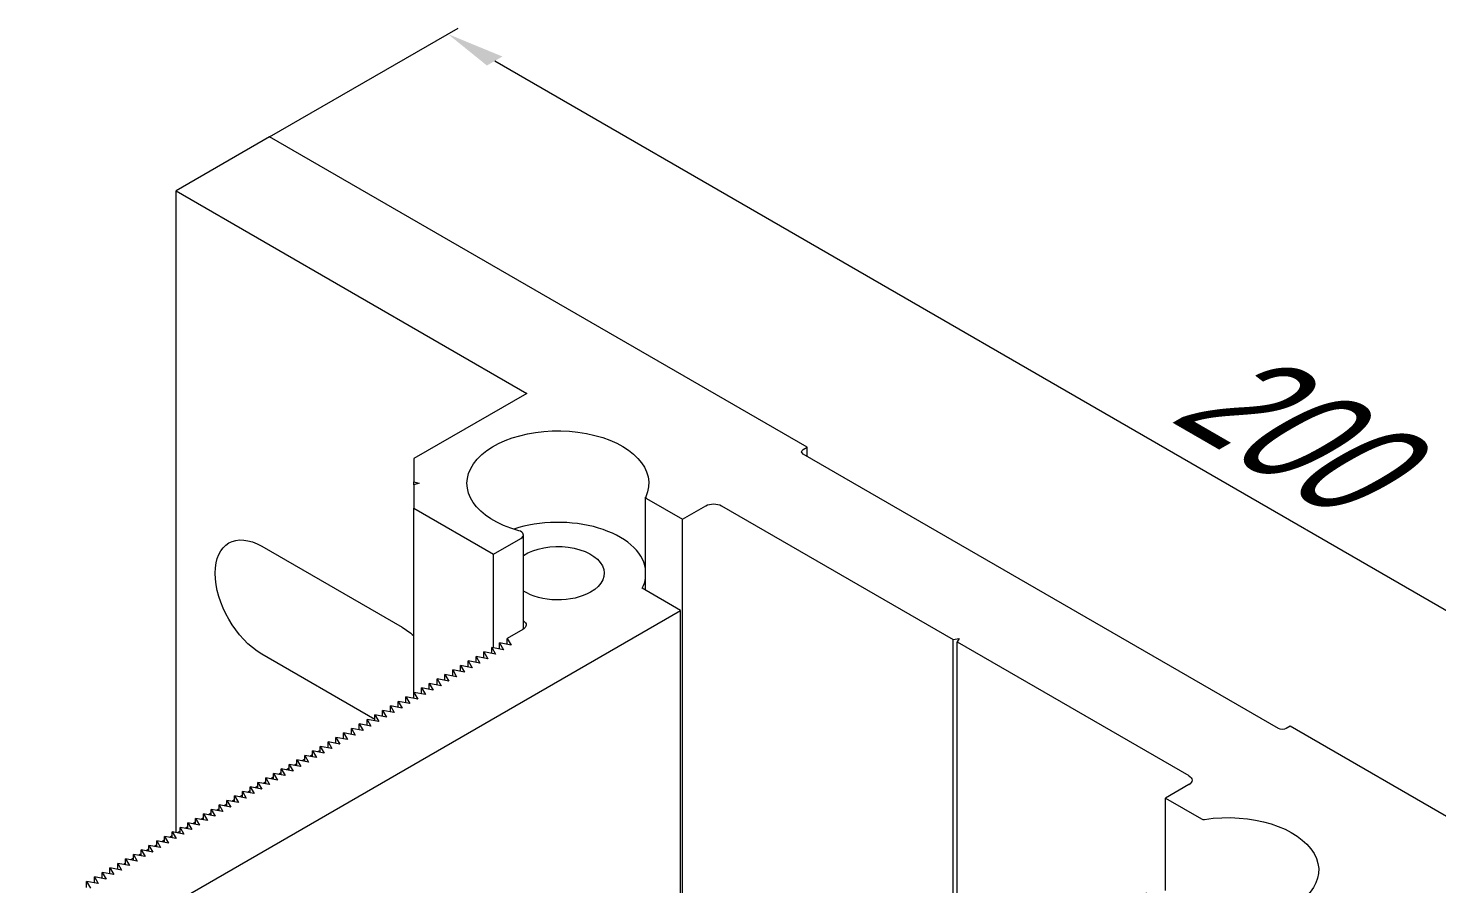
# Model space of a CAD drawing. Extents: x -37 to 4620, y -49 to 348.
# Drawn here: x 1774.02 to 1797.04, y 207.06 to 221.04 of the extents above; entities that cross this region are included whole.
import ezdxf

# ---------------------------------------------------------------- set-up
doc = ezdxf.new("R2010")
doc.units = 0
doc.header["$LTSCALE"] = 5
doc.layers.add('4', color=160, linetype='CONTINUOUS', lineweight=18)
doc.layers.add('PV-B74D0', color=7, linetype='CONTINUOUS', lineweight=15)
doc.styles.add('14', font='RUSS.SHX', dxfattribs={"width": 0.7, "height": 14})

msp = doc.modelspace()

# ---------------------------------------------------------------- linework, layer by layer
at = {"layer": '4', "extrusion": (-1.2e-15, 0.816497, 0.57735)}
for p, q in [((1777.966, 219.266, -231.299), (1781.045, 221.043, -233.813)), ((1781.643, 220.507, -233.054), (1805.572, 206.692, -213.516))]:
    msp.add_line(p, q, dxfattribs=at)
msp.add_solid([(-1781.77, -317.725, 45.489), (-1781.516, -317.47, 45.489), (-1780.879, -318.361, 45.489)], dxfattribs=at)
at = {"layer": 'PV-B74D0', "extrusion": (-1.2e-15, 0.816497, 0.57735)}
for p, q in [((1777.966, 219.266, 24.831), (1776.439, 218.384, 24.831)), ((1786.749, 214.195, 24.831), (1777.966, 219.266, 24.831)), ((1776.439, 207.9, 24.831), (1776.439, 218.384, 24.831)), ((1776.439, 218.384, 24.831), (1782.166, 215.077, 24.831)), ((1782.166, 215.077, 24.831), (1780.321, 214.012, 24.831)), ((1786.685, 214.159, 24.831), (1786.749, 214.195, 24.831)), ((1794.449, 209.602, 24.831), (1786.685, 214.085, 24.831)), ((1786.749, 214.048, 24.831), (1786.749, 214.195, 24.831)), ((1780.321, 214.012, 24.831), (1780.321, 213.633, 24.831)), ((1780.321, 213.581, 24.831), (1780.321, 213.633, 24.831)), ((1780.321, 213.633, 24.831), (1780.411, 213.607, 24.831)), ((1780.411, 213.607, 24.831), (1780.321, 213.581, 24.831)), ((1780.321, 213.581, 24.831), (1780.321, 213.203, 24.831)), ((1784.109, 211.861, 24.831), (1784.109, 213.38, 24.831)), ((1780.321, 210.19, 24.831), (1780.321, 213.203, 24.831)), ((1780.321, 213.203, 24.831), (1781.626, 212.45, 24.831)), ((1784.125, 213.358, 24.831), (1784.712, 213.02, 24.831)), ((1784.712, 213.02, 24.831), (1785.094, 213.24, 24.831)), ((1785.348, 213.24, 24.831), (1789.135, 211.054, 24.831)), ((1784.712, 202.438, 24.831), (1784.712, 213.02, 24.831)), ((1781.626, 212.45, 24.831), (1782.073, 212.708, 24.831)), ((1782.112, 211.225, 24.831), (1782.112, 212.763, 24.831)), ((1777.839, 212.579, 24.831), (1780.13, 211.256, 24.831)), ((1781.626, 210.919, 24.831), (1781.626, 212.45, 24.831)), ((1784.68, 211.531, 24.831), (1784.052, 211.894, 24.831)), ((1774.021, 205.377, 24.831), (1784.68, 211.531, 24.831)), ((1784.68, 202.713, 24.831), (1784.68, 211.531, 24.831)), ((1782.105, 211.22, 24.831), (1781.848, 211.072, 24.831)), ((1781.848, 210.974, 24.831), (1781.848, 211.072, 24.831)), ((1781.848, 211.072, 24.831), (1781.912, 210.962, 24.831)), ((1789.135, 211.054, 24.831), (1789.23, 211.072, 24.831)), ((1789.23, 211.072, 24.831), (1789.199, 211.017, 24.831)), ((1781.466, 210.754, 24.831), (1781.466, 210.852, 24.831)), ((1781.657, 210.815, 24.831), (1781.466, 210.852, 24.831)), ((1781.466, 210.852, 24.831), (1781.53, 210.741, 24.831)), ((1781.594, 210.827, 24.831), (1781.594, 210.925, 24.831)), ((1781.785, 210.888, 24.831), (1781.594, 210.925, 24.831)), ((1781.594, 210.925, 24.831), (1781.657, 210.815, 24.831)), ((1781.721, 210.901, 24.831), (1781.721, 210.999, 24.831)), ((1781.912, 210.962, 24.831), (1781.721, 210.999, 24.831)), ((1781.721, 210.999, 24.831), (1781.785, 210.888, 24.831)), ((1789.135, 204.991, 24.831), (1789.135, 211.054, 24.831)), ((1789.199, 211.017, 24.831), (1792.985, 208.831, 24.831)), ((1789.199, 205.028, 24.831), (1789.199, 211.017, 24.831)), ((1779.685, 209.749, 24.831), (1777.839, 210.815, 24.831)), ((1781.085, 210.533, 24.831), (1781.085, 210.631, 24.831)), ((1781.276, 210.595, 24.831), (1781.085, 210.631, 24.831)), ((1781.085, 210.631, 24.831), (1781.148, 210.521, 24.831)), ((1781.212, 210.607, 24.831), (1781.212, 210.705, 24.831)), ((1781.403, 210.668, 24.831), (1781.212, 210.705, 24.831)), ((1781.212, 210.705, 24.831), (1781.276, 210.595, 24.831)), ((1781.339, 210.68, 24.831), (1781.339, 210.778, 24.831)), ((1781.53, 210.741, 24.831), (1781.339, 210.778, 24.831)), ((1781.339, 210.778, 24.831), (1781.403, 210.668, 24.831)), ((1780.703, 210.313, 24.831), (1780.703, 210.411, 24.831)), ((1780.894, 210.374, 24.831), (1780.703, 210.411, 24.831)), ((1780.703, 210.411, 24.831), (1780.766, 210.301, 24.831)), ((1780.83, 210.386, 24.831), (1780.83, 210.484, 24.831)), ((1781.021, 210.448, 24.831), (1780.83, 210.484, 24.831)), ((1780.83, 210.484, 24.831), (1780.894, 210.374, 24.831)), ((1780.957, 210.46, 24.831), (1780.957, 210.558, 24.831)), ((1781.148, 210.521, 24.831), (1780.957, 210.558, 24.831)), ((1780.957, 210.558, 24.831), (1781.021, 210.448, 24.831)), ((1780.321, 210.092, 24.831), (1780.321, 210.19, 24.831)), ((1780.512, 210.154, 24.831), (1780.321, 210.19, 24.831)), ((1780.321, 210.19, 24.831), (1780.385, 210.08, 24.831)), ((1780.448, 210.166, 24.831), (1780.448, 210.264, 24.831)), ((1780.639, 210.227, 24.831), (1780.448, 210.264, 24.831)), ((1780.448, 210.264, 24.831), (1780.512, 210.154, 24.831)), ((1780.575, 210.239, 24.831), (1780.575, 210.337, 24.831)), ((1780.766, 210.301, 24.831), (1780.575, 210.337, 24.831)), ((1780.575, 210.337, 24.831), (1780.639, 210.227, 24.831)), ((1780.13, 209.933, 24.831), (1779.939, 209.97, 24.831)), ((1779.939, 209.97, 24.831), (1780.003, 209.86, 24.831)), ((1779.939, 209.872, 24.831), (1779.939, 209.97, 24.831)), ((1780.257, 210.007, 24.831), (1780.066, 210.043, 24.831)), ((1780.066, 210.043, 24.831), (1780.13, 209.933, 24.831)), ((1780.066, 209.945, 24.831), (1780.066, 210.043, 24.831)), ((1780.194, 210.019, 24.831), (1780.194, 210.117, 24.831)), ((1780.385, 210.08, 24.831), (1780.194, 210.117, 24.831)), ((1780.194, 210.117, 24.831), (1780.257, 210.007, 24.831)), ((1779.748, 209.713, 24.831), (1779.557, 209.749, 24.831)), ((1779.557, 209.749, 24.831), (1779.621, 209.639, 24.831)), ((1779.557, 209.651, 24.831), (1779.557, 209.749, 24.831)), ((1779.875, 209.786, 24.831), (1779.685, 209.823, 24.831)), ((1779.685, 209.823, 24.831), (1779.748, 209.713, 24.831)), ((1779.685, 209.725, 24.831), (1779.685, 209.823, 24.831)), ((1780.003, 209.86, 24.831), (1779.812, 209.896, 24.831)), ((1779.812, 209.896, 24.831), (1779.875, 209.786, 24.831)), ((1779.812, 209.798, 24.831), (1779.812, 209.896, 24.831)), ((1779.239, 209.419, 24.831), (1779.048, 209.456, 24.831)), ((1779.048, 209.456, 24.831), (1779.112, 209.345, 24.831)), ((1779.048, 209.358, 24.831), (1779.048, 209.456, 24.831)), ((1779.366, 209.492, 24.831), (1779.175, 209.529, 24.831)), ((1779.175, 209.529, 24.831), (1779.239, 209.419, 24.831)), ((1779.175, 209.431, 24.831), (1779.175, 209.529, 24.831)), ((1779.494, 209.566, 24.831), (1779.303, 209.602, 24.831)), ((1779.303, 209.602, 24.831), (1779.366, 209.492, 24.831)), ((1779.303, 209.504, 24.831), (1779.303, 209.602, 24.831)), ((1779.621, 209.639, 24.831), (1779.43, 209.676, 24.831)), ((1779.43, 209.676, 24.831), (1779.494, 209.566, 24.831)), ((1779.43, 209.578, 24.831), (1779.43, 209.676, 24.831)), ((1794.64, 209.639, 24.831), (1794.576, 209.602, 24.831)), ((1803.422, 204.569, 24.831), (1794.64, 209.639, 24.831)), ((1778.857, 209.198, 24.831), (1778.666, 209.235, 24.831)), ((1778.666, 209.235, 24.831), (1778.73, 209.125, 24.831)), ((1778.666, 209.137, 24.831), (1778.666, 209.235, 24.831)), ((1778.984, 209.272, 24.831), (1778.794, 209.309, 24.831)), ((1778.794, 209.309, 24.831), (1778.857, 209.198, 24.831)), ((1778.794, 209.211, 24.831), (1778.794, 209.309, 24.831)), ((1779.112, 209.345, 24.831), (1778.921, 209.382, 24.831)), ((1778.921, 209.382, 24.831), (1778.984, 209.272, 24.831)), ((1778.921, 209.284, 24.831), (1778.921, 209.382, 24.831)), ((1778.475, 208.978, 24.831), (1778.284, 209.015, 24.831)), ((1778.284, 209.015, 24.831), (1778.348, 208.904, 24.831)), ((1778.284, 208.917, 24.831), (1778.284, 209.015, 24.831)), ((1778.412, 209.025, 24.831), (1778.366, 208.999, 24.831)), ((1778.603, 209.051, 24.831), (1778.412, 209.088, 24.831)), ((1778.412, 209.088, 24.831), (1778.475, 208.978, 24.831)), ((1778.412, 208.99, 24.831), (1778.412, 209.088, 24.831)), ((1778.539, 209.099, 24.831), (1778.494, 209.072, 24.831)), ((1778.73, 209.125, 24.831), (1778.539, 209.162, 24.831)), ((1778.539, 209.162, 24.831), (1778.603, 209.051, 24.831)), ((1778.539, 209.064, 24.831), (1778.539, 209.162, 24.831)), ((1778.666, 209.172, 24.831), (1778.621, 209.146, 24.831)), ((1778.094, 208.757, 24.831), (1777.903, 208.794, 24.831)), ((1777.903, 208.794, 24.831), (1777.966, 208.684, 24.831)), ((1777.903, 208.696, 24.831), (1777.903, 208.794, 24.831)), ((1778.03, 208.805, 24.831), (1777.984, 208.778, 24.831)), ((1778.221, 208.831, 24.831), (1778.03, 208.868, 24.831)), ((1778.03, 208.868, 24.831), (1778.094, 208.757, 24.831)), ((1778.03, 208.77, 24.831), (1778.03, 208.868, 24.831)), ((1778.157, 208.878, 24.831), (1778.112, 208.852, 24.831)), ((1778.348, 208.904, 24.831), (1778.157, 208.941, 24.831)), ((1778.157, 208.941, 24.831), (1778.221, 208.831, 24.831)), ((1778.157, 208.843, 24.831), (1778.157, 208.941, 24.831)), ((1778.284, 208.952, 24.831), (1778.239, 208.925, 24.831)), ((1777.712, 208.537, 24.831), (1777.521, 208.574, 24.831)), ((1777.521, 208.574, 24.831), (1777.584, 208.463, 24.831)), ((1777.521, 208.476, 24.831), (1777.521, 208.574, 24.831)), ((1777.648, 208.584, 24.831), (1777.603, 208.558, 24.831)), ((1777.839, 208.61, 24.831), (1777.648, 208.647, 24.831)), ((1777.648, 208.647, 24.831), (1777.712, 208.537, 24.831)), ((1777.648, 208.549, 24.831), (1777.648, 208.647, 24.831)), ((1777.775, 208.658, 24.831), (1777.73, 208.631, 24.831)), ((1777.966, 208.684, 24.831), (1777.775, 208.721, 24.831)), ((1777.775, 208.721, 24.831), (1777.839, 208.61, 24.831)), ((1777.775, 208.623, 24.831), (1777.775, 208.721, 24.831)), ((1777.903, 208.731, 24.831), (1777.857, 208.705, 24.831)), ((1792.985, 208.684, 24.831), (1792.603, 208.463, 24.831)), ((1777.33, 208.316, 24.831), (1777.139, 208.353, 24.831)), ((1777.139, 208.353, 24.831), (1777.203, 208.243, 24.831)), ((1777.139, 208.255, 24.831), (1777.139, 208.353, 24.831)), ((1777.266, 208.364, 24.831), (1777.221, 208.337, 24.831)), ((1777.457, 208.39, 24.831), (1777.266, 208.427, 24.831)), ((1777.266, 208.427, 24.831), (1777.33, 208.316, 24.831)), ((1777.266, 208.329, 24.831), (1777.266, 208.427, 24.831)), ((1777.393, 208.437, 24.831), (1777.348, 208.411, 24.831)), ((1777.584, 208.463, 24.831), (1777.393, 208.5, 24.831)), ((1777.393, 208.5, 24.831), (1777.457, 208.39, 24.831)), ((1777.393, 208.402, 24.831), (1777.393, 208.5, 24.831)), ((1777.521, 208.511, 24.831), (1777.475, 208.484, 24.831)), ((1792.603, 208.463, 24.831), (1793.19, 208.125, 24.831)), ((1792.603, 206.957, 24.831), (1792.603, 208.463, 24.831)), ((1776.948, 208.096, 24.831), (1776.757, 208.133, 24.831)), ((1776.757, 208.133, 24.831), (1776.821, 208.023, 24.831)), ((1776.757, 208.035, 24.831), (1776.757, 208.133, 24.831)), ((1776.884, 208.143, 24.831), (1776.839, 208.117, 24.831)), ((1777.075, 208.17, 24.831), (1776.884, 208.206, 24.831)), ((1776.884, 208.206, 24.831), (1776.948, 208.096, 24.831)), ((1776.884, 208.108, 24.831), (1776.884, 208.206, 24.831)), ((1777.012, 208.217, 24.831), (1776.966, 208.191, 24.831)), ((1777.203, 208.243, 24.831), (1777.012, 208.28, 24.831)), ((1777.012, 208.28, 24.831), (1777.075, 208.17, 24.831)), ((1777.012, 208.182, 24.831), (1777.012, 208.28, 24.831)), ((1777.139, 208.29, 24.831), (1777.093, 208.264, 24.831)), ((1776.375, 207.849, 24.831), (1776.33, 207.823, 24.831)), ((1776.566, 207.876, 24.831), (1776.375, 207.912, 24.831)), ((1776.375, 207.912, 24.831), (1776.439, 207.802, 24.831)), ((1776.375, 207.814, 24.831), (1776.375, 207.912, 24.831)), ((1776.503, 207.923, 24.831), (1776.457, 207.897, 24.831)), ((1776.693, 207.949, 24.831), (1776.503, 207.986, 24.831)), ((1776.503, 207.986, 24.831), (1776.566, 207.876, 24.831)), ((1776.503, 207.888, 24.831), (1776.503, 207.986, 24.831)), ((1776.63, 207.996, 24.831), (1776.584, 207.97, 24.831)), ((1776.821, 208.023, 24.831), (1776.63, 208.059, 24.831)), ((1776.63, 208.059, 24.831), (1776.693, 207.949, 24.831)), ((1776.63, 207.961, 24.831), (1776.63, 208.059, 24.831)), ((1776.757, 208.07, 24.831), (1776.712, 208.044, 24.831)), ((1776.057, 207.582, 24.831), (1775.866, 207.618, 24.831)), ((1775.866, 207.618, 24.831), (1775.93, 207.508, 24.831)), ((1775.866, 207.52, 24.831), (1775.866, 207.618, 24.831)), ((1775.993, 207.629, 24.831), (1775.948, 207.603, 24.831)), ((1776.184, 207.655, 24.831), (1775.993, 207.692, 24.831)), ((1775.993, 207.692, 24.831), (1776.057, 207.582, 24.831)), ((1775.993, 207.594, 24.831), (1775.993, 207.692, 24.831)), ((1776.121, 207.702, 24.831), (1776.075, 207.676, 24.831)), ((1776.312, 207.729, 24.831), (1776.121, 207.765, 24.831)), ((1776.121, 207.765, 24.831), (1776.184, 207.655, 24.831)), ((1776.121, 207.667, 24.831), (1776.121, 207.765, 24.831)), ((1776.248, 207.776, 24.831), (1776.202, 207.75, 24.831)), ((1776.439, 207.802, 24.831), (1776.248, 207.839, 24.831)), ((1776.248, 207.839, 24.831), (1776.312, 207.729, 24.831)), ((1776.248, 207.741, 24.831), (1776.248, 207.839, 24.831)), ((1775.484, 207.3, 24.831), (1775.484, 207.398, 24.831)), ((1775.675, 207.361, 24.831), (1775.484, 207.398, 24.831)), ((1775.484, 207.398, 24.831), (1775.548, 207.288, 24.831)), ((1775.802, 207.435, 24.831), (1775.612, 207.471, 24.831)), ((1775.612, 207.471, 24.831), (1775.675, 207.361, 24.831)), ((1775.612, 207.373, 24.831), (1775.612, 207.471, 24.831)), ((1775.739, 207.482, 24.831), (1775.693, 207.456, 24.831)), ((1775.93, 207.508, 24.831), (1775.739, 207.545, 24.831)), ((1775.739, 207.545, 24.831), (1775.802, 207.435, 24.831)), ((1775.739, 207.447, 24.831), (1775.739, 207.545, 24.831)), ((1775.866, 207.555, 24.831), (1775.821, 207.529, 24.831)), ((1775.102, 207.079, 24.831), (1775.102, 207.177, 24.831)), ((1775.293, 207.141, 24.831), (1775.102, 207.177, 24.831)), ((1775.102, 207.177, 24.831), (1775.166, 207.067, 24.831)), ((1775.23, 207.153, 24.831), (1775.23, 207.251, 24.831)), ((1775.421, 207.214, 24.831), (1775.23, 207.251, 24.831)), ((1775.23, 207.251, 24.831), (1775.293, 207.141, 24.831)), ((1775.357, 207.226, 24.831), (1775.357, 207.324, 24.831)), ((1775.548, 207.288, 24.831), (1775.357, 207.324, 24.831)), ((1775.357, 207.324, 24.831), (1775.421, 207.214, 24.831)), ((1774.975, 207.006, 24.831), (1774.975, 207.104, 24.831)), ((1775.166, 207.067, 24.831), (1774.975, 207.104, 24.831)), ((1774.975, 207.104, 24.831), (1775.039, 206.994, 24.831))]:
    msp.add_line(p, q, dxfattribs=at)
at = {"layer": 'PV-B74D0', "extrusion": (1e-16, -6e-16, -1)}
for centre, major_axis, start_param, end_param in [((1782.676, 213.607, 24.831), (-1.485, 0), -1.125235, 3.400012), ((1786.749, 214.122, 24.831), (-0.09, 0), -0.785398, 0.785398)]:
    msp.add_ellipse(centre, major_axis=major_axis, ratio=0.57735, start_param=start_param, end_param=end_param, dxfattribs=at)
at = {"layer": 'PV-B74D0'}
for centre, major_axis, start_param, end_param in [((1784.163, 213.38, 24.831), (-0.054, 0), -0.25842, 0.785398), ((1782.676, 212.138, 24.831), (1.44, 0), 0.092096, 2.094587), ((1781.977, 212.763, 24.831), (0.135, 0), -0.785398, 1.125235), ((1782.676, 212.138, 24.831), (1.44, 0), -0.297523, -0.092096), ((1779.103, 208.983, 24.831), (-0.54, 0), -0.961384, -0.858191), ((1793.228, 208.147, 24.831), (0.054, 0), -2.356194, -1.312377), ((1776.048, 207.219, 24.831), (-0.54, 0), -0.629898, -0.536331)]:
    msp.add_ellipse(centre, major_axis=major_axis, ratio=0.57735, start_param=start_param, end_param=end_param, dxfattribs=at)
at = {"layer": 'PV-B74D0', "extrusion": (1e-16, -7e-16, -1)}
for centre, major_axis in [((1785.221, 213.166, 24.831), (0.18, 0)), ((1794.513, 209.639, 24.831), (-0.09, 0))]:
    msp.add_ellipse(centre, major_axis=major_axis, ratio=0.57735, start_param=-2.356194, end_param=-0.785398, dxfattribs=at)
at = {"layer": 'PV-B74D0', "extrusion": (0, -7e-16, -1)}
msp.add_ellipse((1777.839, 211.697, 24.831), major_axis=(-0.54, 0.935), ratio=0.57735, start_param=-2.356194, end_param=0.785398, dxfattribs=at)
at = {"layer": 'PV-B74D0', "extrusion": (1e-16, -8e-16, -1)}
for centre, major_axis, start_param in [((1782.676, 212.138, 24.831), (0.756, 0), -2.411217), ((1792.858, 208.757, 24.831), (0.18, 0), -0.785398)]:
    msp.add_ellipse(centre, major_axis=major_axis, ratio=0.57735, start_param=start_param, end_param=0.785398, dxfattribs=at)
at = {"layer": 'PV-B74D0', "extrusion": (-1e-16, -5e-16, -1)}
msp.add_ellipse((1782.676, 212.138, 24.831), major_axis=(-0.756, 0), ratio=0.57735, start_param=-2.356194, end_param=-0.730376, dxfattribs=at)
at = {"layer": 'PV-B74D0', "extrusion": (0, -6e-16, -1)}
msp.add_ellipse((1781.977, 211.294, 24.831), major_axis=(0.18, 0), ratio=0.57735, start_param=-0.722734, end_param=0.785398, dxfattribs=at)
at = {"layer": 'PV-B74D0', "extrusion": (2e-16, -6e-16, -1)}
msp.add_ellipse((1780.13, 210.374, 24.831), major_axis=(0.54, -0.935), ratio=0.57735, start_param=-2.356194, end_param=-2.103514, dxfattribs=at)
at = {"layer": 'PV-B74D0', "extrusion": (2e-16, -9e-16, -1)}
msp.add_ellipse((1793.622, 207.288, 24.831), major_axis=(1.485, 0), ratio=0.57735, start_param=-1.829216, end_param=2.696031, dxfattribs=at)

# ---------------------------------------------------------------- texts
at = {"layer": '4', "extrusion": (-1.2e-15, 0.816497, 0.57735), "insert": (1794.906, 214.349, -224.345), "char_height": 2.52, "attachment_point": 5, "text_direction": (0.707107, -0.408248, 0.57735), "style": '14'}
msp.add_mtext('\\A1;200', dxfattribs=at)

doc.saveas('drawing.dxf')
